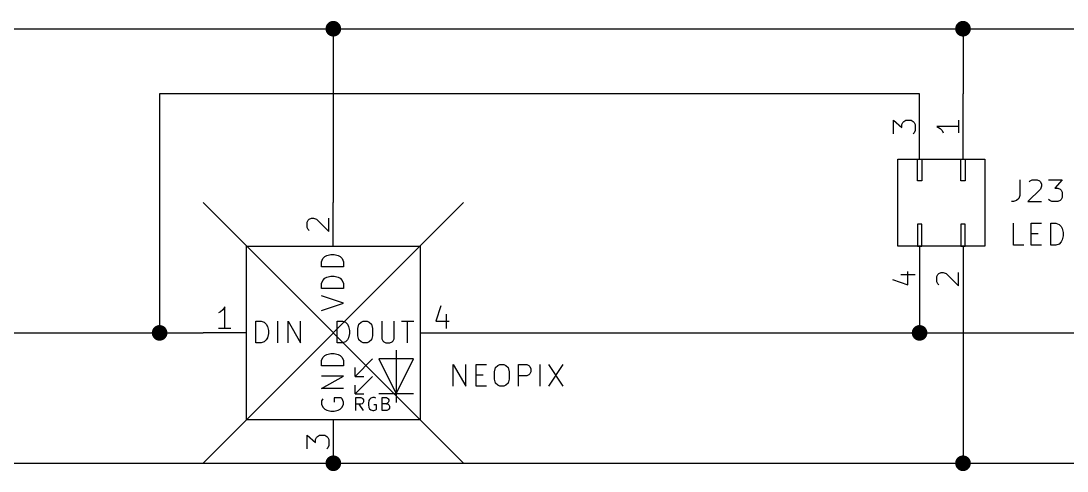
# Model space of a CAD drawing. Extents: x 0.4 to 11.3, y -7.9 to -0.4.
# Drawn here: x 6.931 to 9.34, y -5.968 to -4.932 of the extents above; entities that cross this region are included whole.
import ezdxf

# ---------------------------------------------------------------- set-up
doc = ezdxf.new("R2010")
doc.units = 0
doc.header["$MEASUREMENT"] = 0
for name, color, linetype in [('CYAN2', 4, 'CONTINUOUS'), ('GRAY3', 9, 'CONTINUOUS'), ('GREEN3', 91, 'CONTINUOUS'), ('LORANGE', 41, 'CONTINUOUS'), ('LYELLOW', 51, 'CONTINUOUS'), ('RED2', 1, 'CONTINUOUS'), ('RED3', 11, 'CONTINUOUS'), ('WHITE', 7, 'CONTINUOUS')]:
    doc.layers.add(name, color=color, linetype=linetype)

msp = doc.modelspace()

# ---------------------------------------------------------------- linework, layer by layer
at = {"layer": 'CYAN2', "linetype": 'CONTINUOUS'}
for p, q in [((9.23057, -5.2978), (9.23057, -5.33352)), ((9.23057, -5.2978), (9.23057, -5.33352)), ((9.25437, -5.30019), (9.25914, -5.2978)), ((9.25437, -5.30019), (9.25914, -5.2978)), ((9.25914, -5.2978), (9.27104, -5.2978)), ((9.25914, -5.2978), (9.27104, -5.2978)), ((9.27104, -5.2978), (9.2758, -5.30019)), ((9.27104, -5.2978), (9.2758, -5.30019)), ((9.29723, -5.2978), (9.32819, -5.2978)), ((9.29723, -5.2978), (9.32819, -5.2978)), ((9.32819, -5.2978), (9.31152, -5.31685)), ((9.32819, -5.2978), (9.31152, -5.31685)), ((9.27819, -5.31923), (9.24961, -5.3478)), ((9.27819, -5.31923), (9.24961, -5.3478)), ((9.252, -5.30257), (9.25437, -5.30019)), ((9.252, -5.30257), (9.25437, -5.30019)), ((9.2758, -5.30019), (9.27819, -5.30257)), ((9.2758, -5.30019), (9.27819, -5.30257)), ((9.27819, -5.30257), (9.28057, -5.30733)), ((9.27819, -5.30257), (9.28057, -5.30733)), ((9.28057, -5.31209), (9.27819, -5.31923)), ((9.28057, -5.31209), (9.27819, -5.31923)), ((9.28057, -5.30733), (9.28057, -5.31209)), ((9.28057, -5.30733), (9.28057, -5.31209)), ((9.31152, -5.31685), (9.31866, -5.31685)), ((9.31152, -5.31685), (9.31866, -5.31685)), ((9.31866, -5.31685), (9.32342, -5.31923)), ((9.31866, -5.31685), (9.32342, -5.31923)), ((9.32342, -5.31923), (9.3258, -5.32161)), ((9.32342, -5.31923), (9.3258, -5.32161)), ((9.3258, -5.32161), (9.32819, -5.32637)), ((9.3258, -5.32161), (9.32819, -5.32637)), ((9.21628, -5.3478), (9.21152, -5.3478)), ((9.21628, -5.3478), (9.21152, -5.3478)), ((9.22343, -5.34543), (9.21628, -5.3478)), ((9.22343, -5.34543), (9.21628, -5.3478)), ((9.22819, -5.34066), (9.22343, -5.34543)), ((9.22819, -5.34066), (9.22343, -5.34543)), ((9.23057, -5.33352), (9.22819, -5.34066)), ((9.23057, -5.33352), (9.22819, -5.34066)), ((9.24961, -5.3478), (9.28057, -5.3478)), ((9.24961, -5.3478), (9.28057, -5.3478)), ((9.29961, -5.34543), (9.29723, -5.34304)), ((9.29961, -5.34543), (9.29723, -5.34304)), ((9.30437, -5.3478), (9.29961, -5.34543)), ((9.30437, -5.3478), (9.29961, -5.34543)), ((9.31866, -5.3478), (9.30437, -5.3478)), ((9.31866, -5.3478), (9.30437, -5.3478)), ((9.32342, -5.34543), (9.31866, -5.3478)), ((9.32342, -5.34543), (9.31866, -5.3478)), ((9.3258, -5.34304), (9.32342, -5.34543)), ((9.3258, -5.34304), (9.32342, -5.34543)), ((9.32819, -5.33828), (9.3258, -5.34304)), ((9.32819, -5.33828), (9.3258, -5.34304)), ((9.32819, -5.32637), (9.32819, -5.33828)), ((9.32819, -5.32637), (9.32819, -5.33828)), ((9.21628, -5.4478), (9.21628, -5.3978)), ((9.21628, -5.4478), (9.21628, -5.3978)), ((9.25676, -5.4478), (9.25676, -5.3978)), ((9.25676, -5.3978), (9.28057, -5.3978)), ((9.25676, -5.4478), (9.25676, -5.3978)), ((9.25676, -5.3978), (9.28057, -5.3978)), ((9.30199, -5.4478), (9.30199, -5.3978)), ((9.30199, -5.3978), (9.3139, -5.3978)), ((9.30199, -5.4478), (9.30199, -5.3978)), ((9.30199, -5.3978), (9.3139, -5.3978)), ((9.3139, -5.3978), (9.32104, -5.40019)), ((9.3139, -5.3978), (9.32104, -5.40019)), ((9.32104, -5.40019), (9.3258, -5.40495)), ((9.32104, -5.40019), (9.3258, -5.40495)), ((9.3258, -5.40495), (9.32819, -5.40971)), ((9.3258, -5.40495), (9.32819, -5.40971)), ((9.32819, -5.40971), (9.33056, -5.41923)), ((9.32819, -5.40971), (9.33056, -5.41923)), ((9.33056, -5.41923), (9.33056, -5.42637)), ((9.33056, -5.41923), (9.33056, -5.42637)), ((9.25676, -5.42161), (9.27343, -5.42161)), ((9.25676, -5.42161), (9.27343, -5.42161)), ((9.3258, -5.44066), (9.32104, -5.44543)), ((9.3258, -5.44066), (9.32104, -5.44543)), ((9.32819, -5.4359), (9.3258, -5.44066)), ((9.32819, -5.4359), (9.3258, -5.44066)), ((9.33056, -5.42637), (9.32819, -5.4359)), ((9.33056, -5.42637), (9.32819, -5.4359)), ((9.24009, -5.4478), (9.21628, -5.4478)), ((9.24009, -5.4478), (9.21628, -5.4478)), ((9.28057, -5.4478), (9.25676, -5.4478)), ((9.28057, -5.4478), (9.25676, -5.4478)), ((9.3139, -5.4478), (9.30199, -5.4478)), ((9.3139, -5.4478), (9.30199, -5.4478)), ((9.32104, -5.44543), (9.3139, -5.4478)), ((9.32104, -5.44543), (9.3139, -5.4478))]:
    msp.add_line(p, q, dxfattribs=at)
at = {"layer": 'GRAY3', "linetype": 'CONTINUOUS'}
for p, q in [((7.65, -5.45), (7.65, -5.35)), ((7.65, -5.45), (7.65, -5.35)), ((7.58988, -5.39523), (7.59226, -5.39047)), ((7.58988, -5.39523), (7.59226, -5.39047)), ((7.58988, -5.40714), (7.58988, -5.39523)), ((7.58988, -5.40714), (7.58988, -5.39523)), ((7.59226, -5.39047), (7.59464, -5.38809)), ((7.59226, -5.39047), (7.59464, -5.38809)), ((7.59464, -5.38809), (7.5994, -5.38571)), ((7.59464, -5.38809), (7.5994, -5.38571)), ((7.5994, -5.38571), (7.60417, -5.38571)), ((7.5994, -5.38571), (7.60417, -5.38571)), ((7.60417, -5.38571), (7.61131, -5.38809)), ((7.60417, -5.38571), (7.61131, -5.38809)), ((7.61131, -5.38809), (7.63988, -5.41666)), ((7.61131, -5.38809), (7.63988, -5.41666)), ((7.63988, -5.41666), (7.63988, -5.38571)), ((7.63988, -5.41666), (7.63988, -5.38571)), ((7.59226, -5.4119), (7.58988, -5.40714)), ((7.59226, -5.4119), (7.58988, -5.40714)), ((7.59464, -5.41428), (7.59226, -5.4119)), ((7.59464, -5.41428), (7.59226, -5.4119)), ((7.45, -5.85), (7.45, -5.45)), ((7.45, -5.45), (7.85, -5.45)), ((7.85, -5.45), (7.85, -5.85)), ((7.62313, -5.48619), (7.62551, -5.47905)), ((7.62313, -5.48619), (7.62551, -5.47905)), ((7.62313, -5.49809), (7.62313, -5.48619)), ((7.62313, -5.49809), (7.62313, -5.48619)), ((7.62551, -5.47905), (7.63028, -5.47428)), ((7.62551, -5.47905), (7.63028, -5.47428)), ((7.63028, -5.47428), (7.63504, -5.4719)), ((7.63028, -5.47428), (7.63504, -5.4719)), ((7.63504, -5.4719), (7.64456, -5.46952)), ((7.63504, -5.4719), (7.64456, -5.46952)), ((7.64456, -5.46952), (7.6517, -5.46952)), ((7.64456, -5.46952), (7.6517, -5.46952)), ((7.6517, -5.46952), (7.66122, -5.4719)), ((7.6517, -5.46952), (7.66122, -5.4719)), ((7.66122, -5.4719), (7.66599, -5.47428)), ((7.66122, -5.4719), (7.66599, -5.47428)), ((7.66599, -5.47428), (7.67075, -5.47905)), ((7.66599, -5.47428), (7.67075, -5.47905)), ((7.67075, -5.47905), (7.67313, -5.48619)), ((7.67075, -5.47905), (7.67313, -5.48619)), ((7.67313, -5.48619), (7.67313, -5.49809)), ((7.67313, -5.48619), (7.67313, -5.49809)), ((7.67313, -5.49809), (7.62313, -5.49809)), ((7.67313, -5.49809), (7.62313, -5.49809)), ((7.62313, -5.53619), (7.62551, -5.52905)), ((7.62313, -5.53619), (7.62551, -5.52905)), ((7.62313, -5.54809), (7.62313, -5.53619)), ((7.62313, -5.54809), (7.62313, -5.53619)), ((7.62551, -5.52905), (7.63028, -5.52428)), ((7.62551, -5.52905), (7.63028, -5.52428)), ((7.63028, -5.52428), (7.63504, -5.5219)), ((7.63028, -5.52428), (7.63504, -5.5219)), ((7.63504, -5.5219), (7.64456, -5.51952)), ((7.63504, -5.5219), (7.64456, -5.51952)), ((7.64456, -5.51952), (7.6517, -5.51952)), ((7.64456, -5.51952), (7.6517, -5.51952)), ((7.6517, -5.51952), (7.66122, -5.5219)), ((7.6517, -5.51952), (7.66122, -5.5219)), ((7.66122, -5.5219), (7.66599, -5.52428)), ((7.66122, -5.5219), (7.66599, -5.52428)), ((7.66599, -5.52428), (7.67075, -5.52905)), ((7.66599, -5.52428), (7.67075, -5.52905)), ((7.67075, -5.52905), (7.67313, -5.53619)), ((7.67075, -5.52905), (7.67313, -5.53619)), ((7.67313, -5.53619), (7.67313, -5.54809)), ((7.67313, -5.53619), (7.67313, -5.54809)), ((7.67313, -5.54809), (7.62313, -5.54809)), ((7.67313, -5.54809), (7.62313, -5.54809)), ((7.67313, -5.58143), (7.62313, -5.56476)), ((7.67313, -5.58143), (7.62313, -5.56476)), ((7.62313, -5.59809), (7.67313, -5.58143)), ((7.62313, -5.59809), (7.67313, -5.58143)), ((7.89762, -5.5875), (7.88572, -5.62321)), ((7.89762, -5.5875), (7.88572, -5.62321)), ((7.39048, -5.60178), (7.38572, -5.60417)), ((7.39048, -5.60178), (7.38572, -5.60417)), ((7.39524, -5.59702), (7.39048, -5.60178)), ((7.39524, -5.59702), (7.39048, -5.60178)), ((7.4, -5.58988), (7.39524, -5.59702)), ((7.4, -5.58988), (7.39524, -5.59702)), ((7.4, -5.63988), (7.4, -5.58988)), ((7.4, -5.63988), (7.4, -5.58988)), ((7.90952, -5.60655), (7.90952, -5.63988)), ((7.90952, -5.60655), (7.90952, -5.63988)), ((7.4719, -5.67313), (7.4719, -5.62313)), ((7.4719, -5.62313), (7.48381, -5.62313)), ((7.4719, -5.67313), (7.4719, -5.62313)), ((7.4719, -5.62313), (7.48381, -5.62313)), ((7.48381, -5.62313), (7.49095, -5.62551)), ((7.48381, -5.62313), (7.49095, -5.62551)), ((7.49095, -5.62551), (7.49571, -5.63028)), ((7.49095, -5.62551), (7.49571, -5.63028)), ((7.49571, -5.63028), (7.49809, -5.63504)), ((7.49571, -5.63028), (7.49809, -5.63504)), ((7.49809, -5.63504), (7.50047, -5.64456)), ((7.49809, -5.63504), (7.50047, -5.64456)), ((7.5219, -5.67313), (7.5219, -5.62313)), ((7.5219, -5.67313), (7.5219, -5.62313)), ((7.54571, -5.67313), (7.54571, -5.62313)), ((7.54571, -5.62313), (7.57428, -5.67313)), ((7.54571, -5.67313), (7.54571, -5.62313)), ((7.54571, -5.62313), (7.57428, -5.67313)), ((7.57428, -5.67313), (7.57428, -5.62313)), ((7.57428, -5.67313), (7.57428, -5.62313)), ((7.65904, -5.67313), (7.65904, -5.62313)), ((7.65904, -5.62313), (7.67095, -5.62313)), ((7.65904, -5.67313), (7.65904, -5.62313)), ((7.65904, -5.62313), (7.67095, -5.62313)), ((7.67095, -5.62313), (7.67809, -5.62551)), ((7.67095, -5.62313), (7.67809, -5.62551)), ((7.67809, -5.62551), (7.68285, -5.63028)), ((7.67809, -5.62551), (7.68285, -5.63028)), ((7.68285, -5.63028), (7.68524, -5.63504)), ((7.68285, -5.63028), (7.68524, -5.63504)), ((7.68524, -5.63504), (7.68761, -5.64456)), ((7.68524, -5.63504), (7.68761, -5.64456)), ((7.70667, -5.6398), (7.70904, -5.63028)), ((7.70667, -5.6398), (7.70904, -5.63028)), ((7.70904, -5.63028), (7.71381, -5.62551)), ((7.70904, -5.63028), (7.71381, -5.62551)), ((7.71381, -5.62551), (7.71857, -5.62313)), ((7.71381, -5.62551), (7.71857, -5.62313)), ((7.71857, -5.62313), (7.72809, -5.62313)), ((7.71857, -5.62313), (7.72809, -5.62313)), ((7.72809, -5.62313), (7.73285, -5.62551)), ((7.72809, -5.62313), (7.73285, -5.62551)), ((7.73285, -5.62551), (7.73761, -5.63028)), ((7.73285, -5.62551), (7.73761, -5.63028)), ((7.73761, -5.63028), (7.74, -5.6398)), ((7.73761, -5.63028), (7.74, -5.6398)), ((7.76143, -5.62313), (7.76143, -5.66361)), ((7.76143, -5.62313), (7.76143, -5.66361)), ((7.79, -5.66361), (7.79, -5.62313)), ((7.79, -5.66361), (7.79, -5.62313)), ((7.80667, -5.62313), (7.83524, -5.62313)), ((7.80667, -5.62313), (7.83524, -5.62313)), ((7.82095, -5.67313), (7.82095, -5.62313)), ((7.82095, -5.67313), (7.82095, -5.62313)), ((7.88572, -5.62321), (7.91667, -5.62321)), ((7.88572, -5.62321), (7.91667, -5.62321)), ((7.45, -5.65), (7.35, -5.65)), ((7.45, -5.65), (7.35, -5.65)), ((7.41429, -5.63988), (7.38572, -5.63988)), ((7.41429, -5.63988), (7.38572, -5.63988)), ((7.50047, -5.6517), (7.49809, -5.66122)), ((7.50047, -5.6517), (7.49809, -5.66122)), ((7.50047, -5.64456), (7.50047, -5.6517)), ((7.50047, -5.64456), (7.50047, -5.6517)), ((7.68761, -5.6517), (7.68524, -5.66122)), ((7.68761, -5.6517), (7.68524, -5.66122)), ((7.68761, -5.64456), (7.68761, -5.6517)), ((7.68761, -5.64456), (7.68761, -5.6517)), ((7.70667, -5.65646), (7.70667, -5.6398)), ((7.70667, -5.65646), (7.70667, -5.6398)), ((7.70904, -5.66599), (7.70667, -5.65646)), ((7.70904, -5.66599), (7.70667, -5.65646)), ((7.74, -5.65646), (7.73761, -5.66599)), ((7.74, -5.65646), (7.73761, -5.66599)), ((7.74, -5.6398), (7.74, -5.65646)), ((7.74, -5.6398), (7.74, -5.65646)), ((7.85, -5.65), (7.95, -5.65)), ((7.85, -5.65), (7.95, -5.65)), ((7.48381, -5.67313), (7.4719, -5.67313)), ((7.48381, -5.67313), (7.4719, -5.67313)), ((7.49095, -5.67075), (7.48381, -5.67313)), ((7.49095, -5.67075), (7.48381, -5.67313)), ((7.49571, -5.66599), (7.49095, -5.67075)), ((7.49571, -5.66599), (7.49095, -5.67075)), ((7.49809, -5.66122), (7.49571, -5.66599)), ((7.49809, -5.66122), (7.49571, -5.66599)), ((7.67095, -5.67313), (7.65904, -5.67313)), ((7.67095, -5.67313), (7.65904, -5.67313)), ((7.67809, -5.67075), (7.67095, -5.67313)), ((7.67809, -5.67075), (7.67095, -5.67313)), ((7.68285, -5.66599), (7.67809, -5.67075)), ((7.68285, -5.66599), (7.67809, -5.67075)), ((7.68524, -5.66122), (7.68285, -5.66599)), ((7.68524, -5.66122), (7.68285, -5.66599)), ((7.71381, -5.67075), (7.70904, -5.66599)), ((7.71381, -5.67075), (7.70904, -5.66599)), ((7.71857, -5.67313), (7.71381, -5.67075)), ((7.71857, -5.67313), (7.71381, -5.67075)), ((7.72809, -5.67313), (7.71857, -5.67313)), ((7.72809, -5.67313), (7.71857, -5.67313)), ((7.73285, -5.67075), (7.72809, -5.67313)), ((7.73285, -5.67075), (7.72809, -5.67313)), ((7.73761, -5.66599), (7.73285, -5.67075)), ((7.73761, -5.66599), (7.73285, -5.67075)), ((7.76143, -5.66361), (7.76381, -5.66837)), ((7.76143, -5.66361), (7.76381, -5.66837)), ((7.76381, -5.66837), (7.76619, -5.67075)), ((7.76381, -5.66837), (7.76619, -5.67075)), ((7.76619, -5.67075), (7.77095, -5.67313)), ((7.76619, -5.67075), (7.77095, -5.67313)), ((7.77095, -5.67313), (7.78047, -5.67313)), ((7.77095, -5.67313), (7.78047, -5.67313)), ((7.78047, -5.67313), (7.78524, -5.67075)), ((7.78047, -5.67313), (7.78524, -5.67075)), ((7.78524, -5.67075), (7.78762, -5.66837)), ((7.78524, -5.67075), (7.78762, -5.66837)), ((7.78762, -5.66837), (7.79, -5.66361)), ((7.78762, -5.66837), (7.79, -5.66361)), ((7.62313, -5.71381), (7.62551, -5.70667)), ((7.62313, -5.71381), (7.62551, -5.70667)), ((7.62551, -5.70667), (7.63028, -5.7019)), ((7.62551, -5.70667), (7.63028, -5.7019)), ((7.63028, -5.7019), (7.63504, -5.69952)), ((7.63028, -5.7019), (7.63504, -5.69952)), ((7.63504, -5.69952), (7.64456, -5.69714)), ((7.63504, -5.69952), (7.64456, -5.69714)), ((7.64456, -5.69714), (7.6517, -5.69714)), ((7.64456, -5.69714), (7.6517, -5.69714)), ((7.6517, -5.69714), (7.66122, -5.69952)), ((7.6517, -5.69714), (7.66122, -5.69952)), ((7.66122, -5.69952), (7.66599, -5.7019)), ((7.66122, -5.69952), (7.66599, -5.7019)), ((7.66599, -5.7019), (7.67075, -5.70667)), ((7.66599, -5.7019), (7.67075, -5.70667)), ((7.67075, -5.70667), (7.67313, -5.71381)), ((7.67075, -5.70667), (7.67313, -5.71381)), ((7.795, -5.69), (7.795, -5.79)), ((7.62313, -5.72571), (7.62313, -5.71381)), ((7.62313, -5.72571), (7.62313, -5.71381)), ((7.67313, -5.72571), (7.62313, -5.72571)), ((7.67313, -5.72571), (7.62313, -5.72571)), ((7.67313, -5.71381), (7.67313, -5.72571)), ((7.67313, -5.71381), (7.67313, -5.72571)), ((7.74, -5.71), (7.7, -5.75)), ((7.7, -5.75), (7.7, -5.73)), ((7.835, -5.71), (7.755, -5.71)), ((7.755, -5.71), (7.795, -5.79)), ((7.795, -5.79), (7.835, -5.71)), ((7.92619, -5.7728), (7.92619, -5.7228)), ((7.92619, -5.7228), (7.95476, -5.7728)), ((7.92619, -5.7728), (7.92619, -5.7228)), ((7.92619, -5.7228), (7.95476, -5.7728)), ((7.95476, -5.7728), (7.95476, -5.7228)), ((7.95476, -5.7728), (7.95476, -5.7228)), ((7.97857, -5.7728), (7.97857, -5.7228)), ((7.97857, -5.7228), (8.00238, -5.7228)), ((7.97857, -5.7728), (7.97857, -5.7228)), ((7.97857, -5.7228), (8.00238, -5.7228)), ((8.02143, -5.73947), (8.02381, -5.72995)), ((8.02143, -5.73947), (8.02381, -5.72995)), ((8.02381, -5.72995), (8.02857, -5.72519)), ((8.02381, -5.72995), (8.02857, -5.72519)), ((8.02857, -5.72519), (8.03333, -5.7228)), ((8.02857, -5.72519), (8.03333, -5.7228)), ((8.03333, -5.7228), (8.04285, -5.7228)), ((8.03333, -5.7228), (8.04285, -5.7228)), ((8.04285, -5.7228), (8.04762, -5.72519)), ((8.04285, -5.7228), (8.04762, -5.72519)), ((8.04762, -5.72519), (8.05238, -5.72995)), ((8.04762, -5.72519), (8.05238, -5.72995)), ((8.05238, -5.72995), (8.05476, -5.73947)), ((8.05238, -5.72995), (8.05476, -5.73947)), ((8.07619, -5.7728), (8.07619, -5.7228)), ((8.07619, -5.7228), (8.09524, -5.7228)), ((8.07619, -5.7728), (8.07619, -5.7228)), ((8.07619, -5.7228), (8.09524, -5.7228)), ((8.09524, -5.7228), (8.1, -5.72519)), ((8.09524, -5.7228), (8.1, -5.72519)), ((8.1, -5.72519), (8.10238, -5.72757)), ((8.1, -5.72519), (8.10238, -5.72757)), ((8.10238, -5.72757), (8.10476, -5.73233)), ((8.10238, -5.72757), (8.10476, -5.73233)), ((8.10476, -5.73233), (8.10476, -5.73947)), ((8.10476, -5.73233), (8.10476, -5.73947)), ((8.12619, -5.7728), (8.12619, -5.7228)), ((8.12619, -5.7728), (8.12619, -5.7228)), ((8.14524, -5.7228), (8.17857, -5.7728)), ((8.17857, -5.7228), (8.14524, -5.7728)), ((8.14524, -5.7228), (8.17857, -5.7728)), ((8.17857, -5.7228), (8.14524, -5.7728)), ((7.62313, -5.77809), (7.67313, -5.74952)), ((7.67313, -5.74952), (7.62313, -5.74952)), ((7.62313, -5.77809), (7.67313, -5.74952)), ((7.67313, -5.74952), (7.62313, -5.74952)), ((7.7, -5.75), (7.72, -5.75)), ((7.74, -5.75), (7.7, -5.79)), ((7.97857, -5.74661), (7.99524, -5.74661)), ((7.97857, -5.74661), (7.99524, -5.74661)), ((8.02143, -5.75614), (8.02143, -5.73947)), ((8.02143, -5.75614), (8.02143, -5.73947)), ((8.02381, -5.76566), (8.02143, -5.75614)), ((8.02381, -5.76566), (8.02143, -5.75614)), ((8.05476, -5.75614), (8.05238, -5.76566)), ((8.05476, -5.75614), (8.05238, -5.76566)), ((8.05476, -5.73947), (8.05476, -5.75614)), ((8.05476, -5.73947), (8.05476, -5.75614)), ((8.09524, -5.749), (8.07619, -5.749)), ((8.09524, -5.749), (8.07619, -5.749)), ((8.1, -5.74661), (8.09524, -5.749)), ((8.1, -5.74661), (8.09524, -5.749)), ((8.10238, -5.74423), (8.1, -5.74661)), ((8.10238, -5.74423), (8.1, -5.74661)), ((8.10476, -5.73947), (8.10238, -5.74423)), ((8.10476, -5.73947), (8.10238, -5.74423)), ((7.67313, -5.77809), (7.62313, -5.77809)), ((7.67313, -5.77809), (7.62313, -5.77809)), ((7.7, -5.79), (7.7, -5.77)), ((8.00238, -5.7728), (7.97857, -5.7728)), ((8.00238, -5.7728), (7.97857, -5.7728)), ((8.02857, -5.77043), (8.02381, -5.76566)), ((8.02857, -5.77043), (8.02381, -5.76566)), ((8.03333, -5.7728), (8.02857, -5.77043)), ((8.03333, -5.7728), (8.02857, -5.77043)), ((8.04285, -5.7728), (8.03333, -5.7728)), ((8.04285, -5.7728), (8.03333, -5.7728)), ((8.04762, -5.77043), (8.04285, -5.7728)), ((8.04762, -5.77043), (8.04285, -5.7728)), ((8.05238, -5.76566), (8.04762, -5.77043)), ((8.05238, -5.76566), (8.04762, -5.77043)), ((7.62551, -5.8019), (7.62313, -5.80667)), ((7.62551, -5.8019), (7.62313, -5.80667)), ((7.66837, -5.79952), (7.6517, -5.79952)), ((7.6517, -5.79952), (7.6517, -5.80905)), ((7.66837, -5.79952), (7.6517, -5.79952)), ((7.6517, -5.79952), (7.6517, -5.80905)), ((7.67075, -5.8019), (7.66837, -5.79952)), ((7.67075, -5.8019), (7.66837, -5.79952)), ((7.67313, -5.80905), (7.67075, -5.8019)), ((7.67313, -5.80905), (7.67075, -5.8019)), ((7.7, -5.79), (7.72, -5.79)), ((7.70214, -5.82869), (7.70214, -5.79869)), ((7.70214, -5.79869), (7.71357, -5.79869)), ((7.71357, -5.79869), (7.71643, -5.80011)), ((7.71643, -5.80011), (7.71785, -5.80154)), ((7.71785, -5.80154), (7.71928, -5.8044)), ((7.71928, -5.8044), (7.71928, -5.80869)), ((7.73357, -5.80297), (7.73214, -5.80583)), ((7.73643, -5.80011), (7.73357, -5.80297)), ((7.74071, -5.79869), (7.73643, -5.80011)), ((7.745, -5.79869), (7.74071, -5.79869)), ((7.74785, -5.80011), (7.745, -5.79869)), ((7.835, -5.79), (7.755, -5.79)), ((7.76214, -5.82869), (7.76214, -5.79869)), ((7.76214, -5.79869), (7.77214, -5.79869)), ((7.77214, -5.79869), (7.775, -5.80011)), ((7.775, -5.80011), (7.77643, -5.80154)), ((7.77643, -5.80154), (7.77785, -5.8044)), ((7.77785, -5.8044), (7.77785, -5.80726)), ((7.795, -5.79), (7.795, -5.81)), ((7.62313, -5.80667), (7.62313, -5.81381)), ((7.62313, -5.80667), (7.62313, -5.81381)), ((7.62313, -5.81381), (7.62551, -5.82095)), ((7.62313, -5.81381), (7.62551, -5.82095)), ((7.62551, -5.82095), (7.63028, -5.82571)), ((7.62551, -5.82095), (7.63028, -5.82571)), ((7.63028, -5.82571), (7.63504, -5.82809)), ((7.63028, -5.82571), (7.63504, -5.82809)), ((7.63504, -5.82809), (7.64456, -5.83047)), ((7.63504, -5.82809), (7.64456, -5.83047)), ((7.6517, -5.83047), (7.66122, -5.82809)), ((7.6517, -5.83047), (7.66122, -5.82809)), ((7.66122, -5.82809), (7.66599, -5.82571)), ((7.66122, -5.82809), (7.66599, -5.82571)), ((7.66599, -5.82571), (7.67075, -5.82095)), ((7.66599, -5.82571), (7.67075, -5.82095)), ((7.67075, -5.82095), (7.67313, -5.81381)), ((7.67075, -5.82095), (7.67313, -5.81381)), ((7.67313, -5.81381), (7.67313, -5.80905)), ((7.67313, -5.81381), (7.67313, -5.80905)), ((7.71357, -5.8144), (7.70214, -5.8144)), ((7.71928, -5.82869), (7.70928, -5.8144)), ((7.71643, -5.81297), (7.71357, -5.8144)), ((7.71785, -5.81154), (7.71643, -5.81297)), ((7.71928, -5.80869), (7.71785, -5.81154)), ((7.73214, -5.80583), (7.73071, -5.81154)), ((7.73071, -5.81154), (7.73071, -5.81583)), ((7.73071, -5.81583), (7.73214, -5.82154)), ((7.73214, -5.82154), (7.73357, -5.8244)), ((7.73357, -5.8244), (7.73643, -5.82726)), ((7.73643, -5.82726), (7.74071, -5.82869)), ((7.74071, -5.82869), (7.74357, -5.82869)), ((7.74928, -5.81583), (7.74357, -5.81583)), ((7.74357, -5.82869), (7.74785, -5.82726)), ((7.74785, -5.82726), (7.74928, -5.82583)), ((7.74928, -5.82583), (7.74928, -5.81583)), ((7.77214, -5.81297), (7.76214, -5.81297)), ((7.77357, -5.82869), (7.76214, -5.82869)), ((7.775, -5.81154), (7.77214, -5.81297)), ((7.77214, -5.81297), (7.77643, -5.8144)), ((7.77643, -5.82726), (7.77357, -5.82869)), ((7.77643, -5.81011), (7.775, -5.81154)), ((7.77785, -5.80726), (7.77643, -5.81011)), ((7.77643, -5.8144), (7.77785, -5.81583)), ((7.77785, -5.82583), (7.77643, -5.82726)), ((7.77785, -5.81583), (7.77928, -5.81869)), ((7.77928, -5.82297), (7.77785, -5.82583)), ((7.77928, -5.81869), (7.77928, -5.82297)), ((7.85, -5.85), (7.45, -5.85)), ((7.64456, -5.83047), (7.6517, -5.83047)), ((7.64456, -5.83047), (7.6517, -5.83047)), ((7.65, -5.85), (7.65, -5.95)), ((7.65, -5.85), (7.65, -5.95)), ((7.58988, -5.91666), (7.58988, -5.88571)), ((7.58988, -5.88571), (7.60893, -5.90238)), ((7.58988, -5.91666), (7.58988, -5.88571)), ((7.58988, -5.88571), (7.60893, -5.90238)), ((7.60893, -5.89523), (7.61131, -5.89047)), ((7.60893, -5.89523), (7.61131, -5.89047)), ((7.60893, -5.90238), (7.60893, -5.89523)), ((7.60893, -5.90238), (7.60893, -5.89523)), ((7.61131, -5.89047), (7.61369, -5.88809)), ((7.61131, -5.89047), (7.61369, -5.88809)), ((7.61369, -5.88809), (7.61845, -5.88571)), ((7.61369, -5.88809), (7.61845, -5.88571)), ((7.61845, -5.88571), (7.63035, -5.88571)), ((7.61845, -5.88571), (7.63035, -5.88571)), ((7.63035, -5.88571), (7.63512, -5.88809)), ((7.63035, -5.88571), (7.63512, -5.88809)), ((7.63512, -5.88809), (7.6375, -5.89047)), ((7.63512, -5.88809), (7.6375, -5.89047)), ((7.6375, -5.89047), (7.63988, -5.89523)), ((7.6375, -5.89047), (7.63988, -5.89523)), ((7.63988, -5.89523), (7.63988, -5.90952)), ((7.63988, -5.89523), (7.63988, -5.90952)), ((7.6375, -5.91428), (7.63512, -5.91666)), ((7.6375, -5.91428), (7.63512, -5.91666)), ((7.63988, -5.90952), (7.6375, -5.91428)), ((7.63988, -5.90952), (7.6375, -5.91428))]:
    msp.add_line(p, q, dxfattribs=at)
at = {"layer": 'GREEN3', "linetype": 'CONTINUOUS'}
for p, q in [((5.4, -4.95), (7.65, -4.95)), ((7.65, -4.95), (9.1, -4.95)), ((7.65, -4.95), (7.65, -5.35)), ((9.1, -4.95), (9.1, -5.1)), ((9.1, -4.95), (10.05, -4.95)), ((9, -5.1), (7.25, -5.1)), ((7.25, -5.1), (7.25, -5.65)), ((9, -5.6), (9, -5.65)), ((9.1, -5.6), (9.1, -5.95)), ((5.3, -5.65), (7.25, -5.65)), ((7.25, -5.65), (7.35, -5.65)), ((7.95, -5.65), (9, -5.65)), ((9, -5.65), (10.25, -5.65)), ((5.4, -5.95), (7.65, -5.95)), ((7.65, -5.95), (9.1, -5.95)), ((9.1, -5.95), (10.05, -5.95))]:
    msp.add_line(p, q, dxfattribs=at)
at = {"layer": 'GREEN3', "const_width": 0.018}
for points in [[(7.641, -4.95, 1), (7.659, -4.95, 1)], [(9.091, -4.95, 1), (9.109, -4.95, 1)], [(7.241, -5.65, 1), (7.259, -5.65, 1)], [(8.991, -5.65, 1), (9.009, -5.65, 1)], [(7.641, -5.95, 1), (7.659, -5.95, 1)], [(9.091, -5.95, 1), (9.109, -5.95, 1)]]:
    msp.add_lwpolyline(points, format="xyb", close=True, dxfattribs=at)
at = {"layer": 'LORANGE', "linetype": 'CONTINUOUS'}
for p, q in [((7.35, -5.35), (7.95, -5.95)), ((7.95, -5.35), (7.35, -5.95)), ((7.35, -5.35), (7.95, -5.95)), ((7.95, -5.35), (7.35, -5.95))]:
    msp.add_line(p, q, dxfattribs=at)
at = {"layer": 'LYELLOW', "linetype": 'CONTINUOUS'}
for p, q in [((8.95, -5.45), (8.95, -5.25)), ((8.95, -5.25), (9.15, -5.25)), ((9.15, -5.25), (9.15, -5.45)), ((9.15, -5.45), (8.95, -5.45))]:
    msp.add_line(p, q, dxfattribs=at)
at = {"layer": 'RED2', "linetype": 'CONTINUOUS'}
for p, q in [((9, -5.25), (9, -5.1)), ((9, -5.25), (9, -5.1)), ((9.1, -5.25), (9.1, -5.1)), ((9.1, -5.25), (9.1, -5.1)), ((8.95, -5.45), (8.95, -5.25)), ((8.95, -5.25), (9.15, -5.25)), ((8.995, -5.3), (8.995, -5.25)), ((8.995, -5.25), (9.005, -5.25)), ((9.005, -5.25), (9.005, -5.3)), ((9.095, -5.3), (9.095, -5.25)), ((9.095, -5.25), (9.105, -5.25)), ((9.105, -5.25), (9.105, -5.3)), ((9.15, -5.25), (9.15, -5.45)), ((9.005, -5.3), (8.995, -5.3)), ((9.105, -5.3), (9.095, -5.3)), ((9.005, -5.4), (8.995, -5.4)), ((8.995, -5.4), (8.995, -5.45)), ((9.005, -5.45), (9.005, -5.4)), ((9.105, -5.4), (9.095, -5.4)), ((9.095, -5.4), (9.095, -5.45)), ((9.105, -5.45), (9.105, -5.4)), ((9.15, -5.45), (8.95, -5.45)), ((8.995, -5.45), (9.005, -5.45)), ((9, -5.45), (9, -5.6)), ((9, -5.45), (9, -5.6)), ((9.095, -5.45), (9.105, -5.45)), ((9.1, -5.45), (9.1, -5.6)), ((9.1, -5.45), (9.1, -5.6))]:
    msp.add_line(p, q, dxfattribs=at)
at = {"layer": 'RED3', "linetype": 'CONTINUOUS'}
for p, q in [((8.93988, -5.19166), (8.93988, -5.16071)), ((8.93988, -5.16071), (8.95893, -5.17738)), ((8.93988, -5.19166), (8.93988, -5.16071)), ((8.93988, -5.16071), (8.95893, -5.17738)), ((8.95893, -5.17023), (8.96131, -5.16547)), ((8.95893, -5.17023), (8.96131, -5.16547)), ((8.95893, -5.17738), (8.95893, -5.17023)), ((8.95893, -5.17738), (8.95893, -5.17023)), ((8.96131, -5.16547), (8.96369, -5.16309)), ((8.96131, -5.16547), (8.96369, -5.16309)), ((8.96369, -5.16309), (8.96845, -5.16071)), ((8.96369, -5.16309), (8.96845, -5.16071)), ((8.96845, -5.16071), (8.98035, -5.16071)), ((8.96845, -5.16071), (8.98035, -5.16071)), ((8.98035, -5.16071), (8.98512, -5.16309)), ((8.98035, -5.16071), (8.98512, -5.16309)), ((8.98512, -5.16309), (8.9875, -5.16547)), ((8.98512, -5.16309), (8.9875, -5.16547)), ((8.9875, -5.16547), (8.98988, -5.17023)), ((8.9875, -5.16547), (8.98988, -5.17023)), ((8.98988, -5.17023), (8.98988, -5.18452)), ((8.98988, -5.17023), (8.98988, -5.18452)), ((9.08988, -5.175), (9.03988, -5.175)), ((9.03988, -5.175), (9.04702, -5.17976)), ((9.08988, -5.175), (9.03988, -5.175)), ((9.03988, -5.175), (9.04702, -5.17976)), ((9.08988, -5.16071), (9.08988, -5.18928)), ((9.08988, -5.16071), (9.08988, -5.18928)), ((8.9875, -5.18928), (8.98512, -5.19166)), ((8.9875, -5.18928), (8.98512, -5.19166)), ((8.98988, -5.18452), (8.9875, -5.18928)), ((8.98988, -5.18452), (8.9875, -5.18928)), ((9.04702, -5.17976), (9.05178, -5.18452)), ((9.04702, -5.17976), (9.05178, -5.18452)), ((9.05178, -5.18452), (9.05417, -5.18928)), ((9.05178, -5.18452), (9.05417, -5.18928)), ((8.95655, -5.51547), (8.98988, -5.51547)), ((8.95655, -5.51547), (8.98988, -5.51547)), ((8.97321, -5.53928), (8.97321, -5.50833)), ((8.97321, -5.53928), (8.97321, -5.50833)), ((9.03988, -5.52023), (9.04226, -5.51547)), ((9.03988, -5.52023), (9.04226, -5.51547)), ((9.04226, -5.51547), (9.04464, -5.51309)), ((9.04226, -5.51547), (9.04464, -5.51309)), ((9.04464, -5.51309), (9.0494, -5.51071)), ((9.04464, -5.51309), (9.0494, -5.51071)), ((9.0494, -5.51071), (9.05417, -5.51071)), ((9.0494, -5.51071), (9.05417, -5.51071)), ((9.05417, -5.51071), (9.06131, -5.51309)), ((9.05417, -5.51071), (9.06131, -5.51309)), ((9.06131, -5.51309), (9.08988, -5.54166)), ((9.06131, -5.51309), (9.08988, -5.54166)), ((9.08988, -5.54166), (9.08988, -5.51071)), ((9.08988, -5.54166), (9.08988, -5.51071)), ((8.9375, -5.52738), (8.97321, -5.53928)), ((8.9375, -5.52738), (8.97321, -5.53928)), ((9.03988, -5.53214), (9.03988, -5.52023)), ((9.03988, -5.53214), (9.03988, -5.52023)), ((9.04226, -5.5369), (9.03988, -5.53214)), ((9.04226, -5.5369), (9.03988, -5.53214)), ((9.04464, -5.53928), (9.04226, -5.5369)), ((9.04464, -5.53928), (9.04226, -5.5369))]:
    msp.add_line(p, q, dxfattribs=at)
at = {"layer": 'WHITE', "linetype": 'CONTINUOUS'}
for p, q in [((7.45, -5.85), (7.45, -5.45)), ((7.45, -5.45), (7.85, -5.45)), ((7.85, -5.45), (7.85, -5.85)), ((7.85, -5.85), (7.45, -5.85))]:
    msp.add_line(p, q, dxfattribs=at)

doc.saveas('drawing.dxf')
